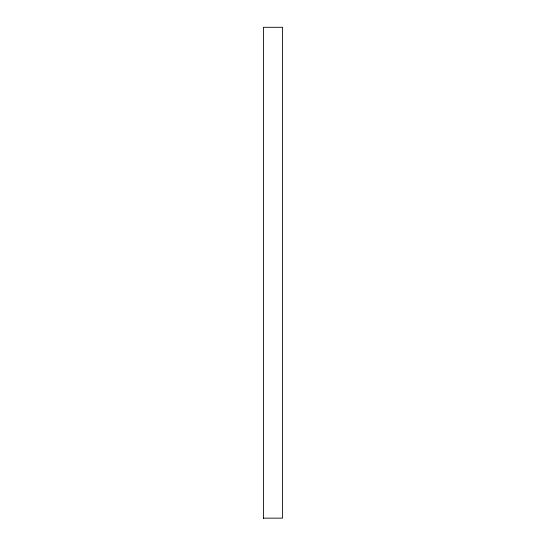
<?xml version="1.0" encoding="UTF-8"?>
<svg xmlns="http://www.w3.org/2000/svg" width="546" height="546" viewBox="0 0 546 546"><rect width="100%" height="100%" fill="white"/><g stroke="black" fill="none" stroke-linecap="round" stroke-linejoin="round"><path stroke-width="0.82" d="M263.445 518.154L282.555 518.154L282.555 27.3L263.445 27.3L263.445 518.7"/></g></svg>
